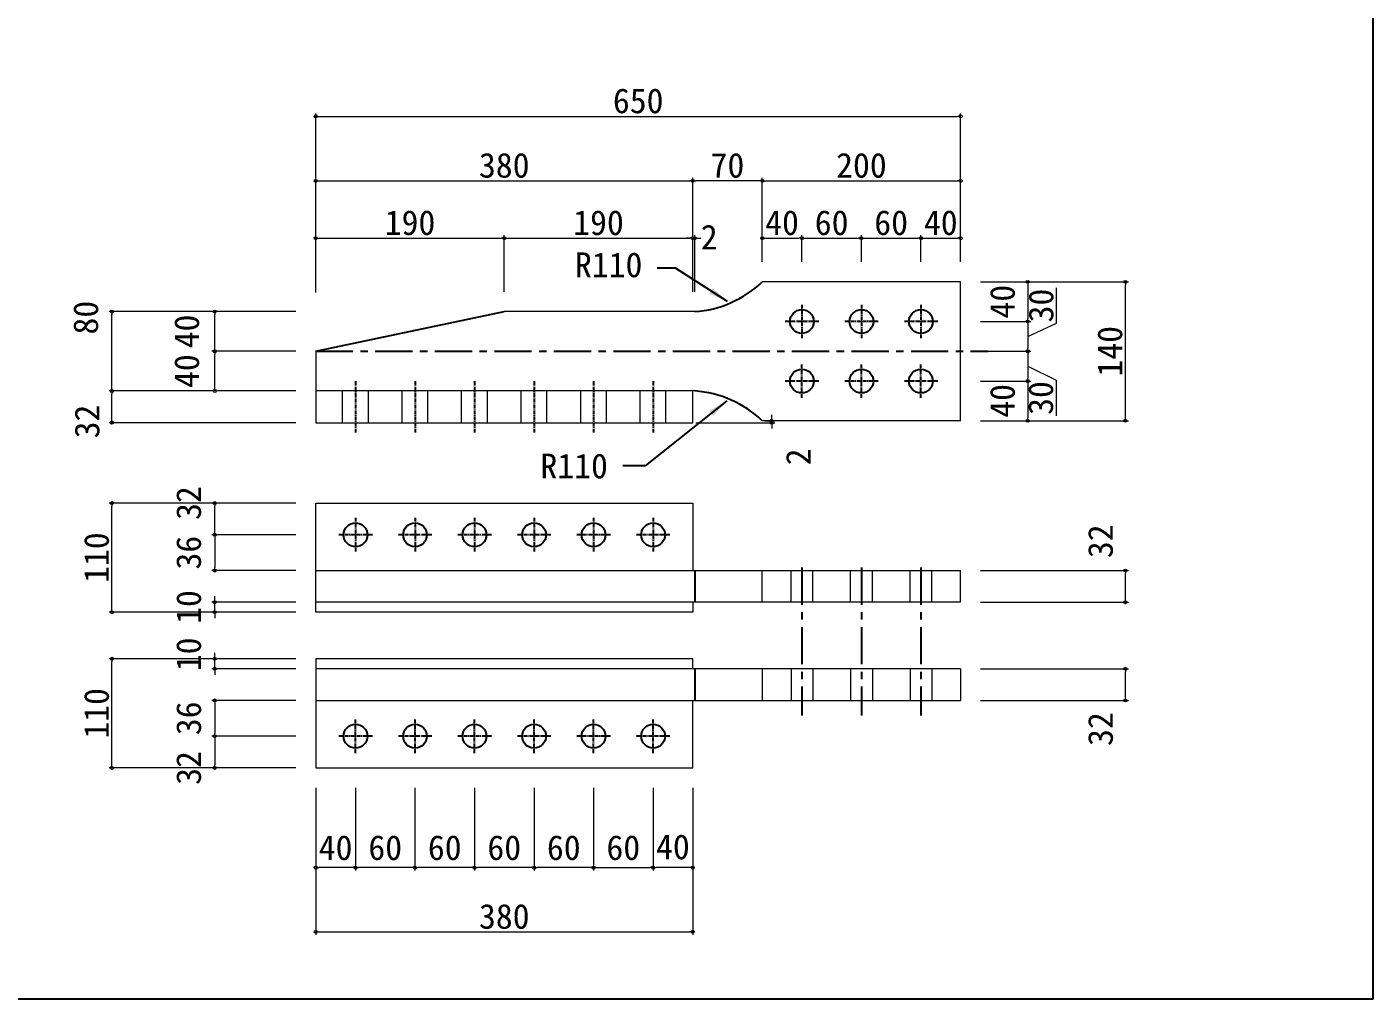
# Model space of a CAD drawing. Header units: millimetres. Extents: x 1755271 to 1764314, y -179109 to -173084.
# Drawn here: x 1761351 to 1762708, y -176922 to -175942 of the extents above; entities that cross this region are included whole.
import ezdxf

# ---------------------------------------------------------------- set-up
doc = ezdxf.new("R2010")
doc.units = ezdxf.units.MM
doc.header["$LTSCALE"] = 3
doc.linetypes.add('CENTER', pattern=[2, 1.25, -0.25, 0.25, -0.25])
doc.layers.get('DEFPOINTS').update_dxf_attribs({"color": 250})
doc.layers.add('01', color=7, linetype='Continuous')
doc.styles.get("Standard").update_dxf_attribs({"font": 'msgothic.ttc'})
doc.dimstyles.new('コピー ～ 一般寸法-小さめ', dxfattribs={"dimtxt": 25, "dimasz": 3, "dimexe": 3, "dimexo": 3, "dimgap": 3, "dimtad": 1, "dimtxsty": 'Standard', "dimblk": 'ORIGIN', "dimcen": 0, "dimclrd": 256, "dimclre": 256, "dimclrt": 256, "dimadec": 0, "dimazin": 0, "dimtfac": 1, "dimtmove": 1, "dimatfit": 2, "dimfxl": 1, "dimtolj": 2, "dimlwd": 5, "dimlwe": 5, "dimarcsym": 0})
doc.dimstyles.new('コピー(2) - Standard', dxfattribs={"dimtxt": 25, "dimasz": 20, "dimexe": 0.18, "dimexo": 0.0625, "dimgap": 15, "dimtad": 1, "dimdec": 0, "dimzin": 0, "dimdsep": 46, "dimtxsty": 'Standard', "dimblk": 'DOTSMALL', "dimcen": 0.09, "dimadec": 0, "dimazin": 0, "dimtfac": 1, "dimtdec": 0, "dimtofl": 0, "dimtmove": 0, "dimatfit": 3, "dimfxl": 1, "dimtolj": 1, "dimtzin": 0, "dimarcsym": 0})
doc.dimstyles.new('一般寸法-小さめ', dxfattribs={"dimtxt": 25, "dimasz": 3, "dimexe": 3, "dimexo": 3, "dimgap": 3, "dimtad": 1, "dimtxsty": 'Standard', "dimblk": 'ORIGIN', "dimcen": 0, "dimclrd": 256, "dimclre": 256, "dimclrt": 256, "dimadec": 0, "dimazin": 0, "dimtfac": 1, "dimtmove": 2, "dimatfit": 2, "dimfxl": 1, "dimtolj": 2, "dimlwd": 5, "dimlwe": 5, "dimarcsym": 0})

# ---------------------------------------------------------------- blocks, each defined once
blk = doc.blocks.new('_Origin')
at = {"color": 0, "linetype": 'ByBlock', "lineweight": -2}
blk.add_line((0, 0), (-1, 0), dxfattribs=at)
blk.add_circle((0, 0), 0.5, dxfattribs=at)
blk = doc.blocks.new('*D236')
at = {"layer": '01', "lineweight": 5}
for p, q in [((1761641.9, -176209.2), (1761641.9, -176094.4)), ((1761644.9, -176097.4), (1762018.9, -176097.4)), ((1762021.9, -176209.2), (1762021.9, -176094.4))]:
    blk.add_line(p, q, dxfattribs=at)
at = {"layer": 'DEFPOINTS', "color": 0}
for p in [(1762021.9, -176097.4), (1761641.9, -176229.2), (1762021.9, -176229.2)]:
    blk.add_point(p, dxfattribs=at)
at = {"layer": '01', "lineweight": 5, "xscale": 3, "yscale": 3, "zscale": 3, "rotation": 180}
blk.add_blockref('_Origin', (1761641.9, -176097.4), dxfattribs=at)
at = {"layer": '01', "lineweight": 5, "xscale": 3, "yscale": 3, "zscale": 3}
blk.add_blockref('_Origin', (1762021.9, -176097.4), dxfattribs=at)
at = {"layer": '01', "insert": (1761831.9, -176081.9), "char_height": 25, "attachment_point": 5}
blk.add_mtext('\\A2;380', dxfattribs=at)
blk = doc.blocks.new('*D237')
at = {"layer": '01', "lineweight": 5}
for p, q in [((1761921.9, -176709.2), (1761921.9, -176792.7)), ((1761981.9, -176709.2), (1761981.9, -176792.7)), ((1761924.9, -176789.7), (1761978.9, -176789.7))]:
    blk.add_line(p, q, dxfattribs=at)
at = {"layer": 'DEFPOINTS', "color": 0}
for p in [(1761921.9, -176689.2), (1761981.9, -176689.2), (1761981.9, -176789.7)]:
    blk.add_point(p, dxfattribs=at)
at = {"layer": '01', "lineweight": 5, "xscale": 3, "yscale": 3, "zscale": 3, "rotation": 180}
blk.add_blockref('_Origin', (1761921.9, -176789.7), dxfattribs=at)
at = {"layer": '01', "lineweight": 5, "xscale": 3, "yscale": 3, "zscale": 3}
blk.add_blockref('_Origin', (1761981.9, -176789.7), dxfattribs=at)
at = {"layer": '01', "insert": (1761951.9, -176769.7), "char_height": 25, "attachment_point": 5}
blk.add_mtext('\\A2;60', dxfattribs=at)
blk = doc.blocks.new('*D238')
at = {"layer": '01', "lineweight": 5}
for p, q in [((1762021.9, -176209.2), (1762021.9, -176094.4)), ((1762088.9, -176097.4), (1762024.9, -176097.4)), ((1762091.9, -176177.7), (1762091.9, -176094.4))]:
    blk.add_line(p, q, dxfattribs=at)
at = {"layer": 'DEFPOINTS', "color": 0}
for p in [(1762021.9, -176097.4), (1762091.9, -176197.7), (1762021.9, -176229.2)]:
    blk.add_point(p, dxfattribs=at)
at = {"layer": '01', "lineweight": 5, "xscale": 3, "yscale": 3, "zscale": 3, "rotation": 180}
blk.add_blockref('_Origin', (1762021.9, -176097.4), dxfattribs=at)
at = {"layer": '01', "lineweight": 5, "xscale": 3, "yscale": 3, "zscale": 3}
blk.add_blockref('_Origin', (1762091.9, -176097.4), dxfattribs=at)
at = {"layer": '01', "insert": (1762056.9, -176081.9), "char_height": 25, "attachment_point": 5}
blk.add_mtext('\\A2;70', dxfattribs=at)
blk = doc.blocks.new('*D267')
at = {"layer": '01', "lineweight": 5}
for p, q in [((1762311.9, -176490.2), (1762461, -176490.2)), ((1762458, -176519.2), (1762458, -176493.2)), ((1762311.9, -176522.2), (1762461, -176522.2))]:
    blk.add_line(p, q, dxfattribs=at)
at = {"layer": 'DEFPOINTS', "color": 0}
for p in [(1762291.9, -176490.2), (1762458, -176490.2), (1762291.9, -176522.2)]:
    blk.add_point(p, dxfattribs=at)
at = {"layer": '01', "lineweight": 5, "xscale": 3, "yscale": 3, "zscale": 3}
for p, rotation in [((1762458, -176490.2), 90), ((1762458, -176522.2), 270)]:
    blk.add_blockref('_Origin', p, dxfattribs=dict(at, rotation=rotation))
at = {"layer": '01', "insert": (1762433, -176460.7), "char_height": 25, "attachment_point": 5, "rotation": 90}
blk.add_mtext('\\A2;32', dxfattribs=at)
blk = doc.blocks.new('*D239')
at = {"layer": '01', "lineweight": 5}
for p, q in [((1761681.9, -176709.2), (1761681.9, -176792.7)), ((1761741.9, -176709.2), (1761741.9, -176792.7)), ((1761738.9, -176789.7), (1761684.9, -176789.7))]:
    blk.add_line(p, q, dxfattribs=at)
at = {"layer": 'DEFPOINTS', "color": 0}
for p in [(1761681.9, -176689.2), (1761741.9, -176689.2), (1761681.9, -176789.7)]:
    blk.add_point(p, dxfattribs=at)
at = {"layer": '01', "lineweight": 5, "xscale": 3, "yscale": 3, "zscale": 3, "rotation": 180}
blk.add_blockref('_Origin', (1761681.9, -176789.7), dxfattribs=at)
at = {"layer": '01', "lineweight": 5, "xscale": 3, "yscale": 3, "zscale": 3}
blk.add_blockref('_Origin', (1761741.9, -176789.7), dxfattribs=at)
at = {"layer": '01', "insert": (1761711.9, -176769.7), "char_height": 25, "attachment_point": 5}
blk.add_mtext('\\A2;60', dxfattribs=at)
blk = doc.blocks.new('*D268')
at = {"layer": '01', "lineweight": 5}
for p, q in [((1761641.9, -176709.2), (1761641.9, -176857.5)), ((1762021.9, -176709.2), (1762021.9, -176857.5)), ((1761644.9, -176854.5), (1762018.9, -176854.5))]:
    blk.add_line(p, q, dxfattribs=at)
at = {"layer": 'DEFPOINTS', "color": 0}
for p in [(1761641.9, -176689.2), (1762021.9, -176689.2), (1762021.9, -176854.5)]:
    blk.add_point(p, dxfattribs=at)
at = {"layer": '01', "lineweight": 5, "xscale": 3, "yscale": 3, "zscale": 3, "rotation": 180}
blk.add_blockref('_Origin', (1761641.9, -176854.5), dxfattribs=at)
at = {"layer": '01', "lineweight": 5, "xscale": 3, "yscale": 3, "zscale": 3}
blk.add_blockref('_Origin', (1762021.9, -176854.5), dxfattribs=at)
at = {"layer": '01', "insert": (1761831.9, -176839), "char_height": 25, "attachment_point": 5}
blk.add_mtext('\\A2;380', dxfattribs=at)
blk = doc.blocks.new('*D240')
at = {"layer": '01', "lineweight": 5}
for p, q in [((1761861.9, -176709.2), (1761861.9, -176792.7)), ((1761921.9, -176709.2), (1761921.9, -176792.7)), ((1761918.9, -176789.7), (1761864.9, -176789.7))]:
    blk.add_line(p, q, dxfattribs=at)
at = {"layer": 'DEFPOINTS', "color": 0}
for p in [(1761861.9, -176689.2), (1761921.9, -176689.2), (1761861.9, -176789.7)]:
    blk.add_point(p, dxfattribs=at)
at = {"layer": '01', "lineweight": 5, "xscale": 3, "yscale": 3, "zscale": 3, "rotation": 180}
blk.add_blockref('_Origin', (1761861.9, -176789.7), dxfattribs=at)
at = {"layer": '01', "lineweight": 5, "xscale": 3, "yscale": 3, "zscale": 3}
blk.add_blockref('_Origin', (1761921.9, -176789.7), dxfattribs=at)
at = {"layer": '01', "insert": (1761891.9, -176769.7), "char_height": 25, "attachment_point": 5}
blk.add_mtext('\\A2;60', dxfattribs=at)
blk = doc.blocks.new('*D241')
at = {"layer": '01', "lineweight": 5}
for p, q in [((1761801.9, -176709.2), (1761801.9, -176792.7)), ((1761861.9, -176709.2), (1761861.9, -176792.7)), ((1761858.9, -176789.7), (1761804.9, -176789.7))]:
    blk.add_line(p, q, dxfattribs=at)
at = {"layer": 'DEFPOINTS', "color": 0}
for p in [(1761801.9, -176689.2), (1761861.9, -176689.2), (1761801.9, -176789.7)]:
    blk.add_point(p, dxfattribs=at)
at = {"layer": '01', "lineweight": 5, "xscale": 3, "yscale": 3, "zscale": 3, "rotation": 180}
blk.add_blockref('_Origin', (1761801.9, -176789.7), dxfattribs=at)
at = {"layer": '01', "lineweight": 5, "xscale": 3, "yscale": 3, "zscale": 3}
blk.add_blockref('_Origin', (1761861.9, -176789.7), dxfattribs=at)
at = {"layer": '01', "insert": (1761831.9, -176769.7), "char_height": 25, "attachment_point": 5}
blk.add_mtext('\\A2;60', dxfattribs=at)
blk = doc.blocks.new('*D269')
at = {"layer": '01', "lineweight": 5}
for p, q in [((1761621.9, -176422.2), (1761433.5, -176422.2)), ((1761436.5, -176529.2), (1761436.5, -176425.2)), ((1761621.9, -176532.2), (1761433.5, -176532.2))]:
    blk.add_line(p, q, dxfattribs=at)
at = {"layer": 'DEFPOINTS', "color": 0}
for p in [(1761436.5, -176422.2), (1761641.9, -176422.2), (1761641.9, -176532.2)]:
    blk.add_point(p, dxfattribs=at)
at = {"layer": '01', "lineweight": 5, "xscale": 3, "yscale": 3, "zscale": 3}
for p, rotation in [((1761436.5, -176422.2), 90), ((1761436.5, -176532.2), 270)]:
    blk.add_blockref('_Origin', p, dxfattribs=dict(at, rotation=rotation))
at = {"layer": '01', "insert": (1761421, -176477.2), "char_height": 25, "attachment_point": 5, "rotation": 90}
blk.add_mtext('\\A2;110', dxfattribs=at)
blk = doc.blocks.new('*D242')
at = {"layer": '01', "lineweight": 5}
for p, q in [((1762311.9, -176589.2), (1762461, -176589.2)), ((1762458, -176618.2), (1762458, -176592.2)), ((1762311.9, -176621.2), (1762461, -176621.2))]:
    blk.add_line(p, q, dxfattribs=at)
at = {"layer": 'DEFPOINTS', "color": 0}
for p in [(1762291.9, -176589.2), (1762458, -176589.2), (1762291.9, -176621.2)]:
    blk.add_point(p, dxfattribs=at)
at = {"layer": '01', "lineweight": 5, "xscale": 3, "yscale": 3, "zscale": 3}
for p, rotation in [((1762458, -176589.2), 90), ((1762458, -176621.2), 270)]:
    blk.add_blockref('_Origin', p, dxfattribs=dict(at, rotation=rotation))
at = {"layer": '01', "insert": (1762433, -176650), "char_height": 25, "attachment_point": 5, "rotation": 90}
blk.add_mtext('\\A2;32', dxfattribs=at)
blk = doc.blocks.new('*D243')
at = {"layer": '01', "lineweight": 5}
for p, q in [((1762311.9, -176199.2), (1762461, -176199.2)), ((1762458, -176336.2), (1762458, -176202.2)), ((1762311.9, -176339.2), (1762461, -176339.2))]:
    blk.add_line(p, q, dxfattribs=at)
at = {"layer": 'DEFPOINTS', "color": 0}
for p in [(1762291.9, -176199.2), (1762458, -176199.2), (1762291.9, -176339.2)]:
    blk.add_point(p, dxfattribs=at)
at = {"layer": '01', "lineweight": 5, "xscale": 3, "yscale": 3, "zscale": 3}
for p, rotation in [((1762458, -176199.2), 90), ((1762458, -176339.2), 270)]:
    blk.add_blockref('_Origin', p, dxfattribs=dict(at, rotation=rotation))
at = {"layer": '01', "insert": (1762442.5, -176269.2), "char_height": 25, "attachment_point": 5, "rotation": 90}
blk.add_mtext('\\A2;140', dxfattribs=at)
blk = doc.blocks.new('*D244')
at = {"layer": '01', "lineweight": 5}
for p, q in [((1761540.1, -176519.2), (1761540.1, -176516.2)), ((1761621.9, -176522.2), (1761537.1, -176522.2)), ((1761621.9, -176532.2), (1761537.1, -176532.2)), ((1761540.1, -176532.2), (1761540.1, -176522.2)), ((1761540.1, -176535.2), (1761540.1, -176538.2))]:
    blk.add_line(p, q, dxfattribs=at)
at = {"layer": 'DEFPOINTS', "color": 0}
for p in [(1761540.1, -176522.2), (1761641.9, -176522.2), (1761641.9, -176532.2)]:
    blk.add_point(p, dxfattribs=at)
at = {"layer": '01', "lineweight": 5, "xscale": 3, "yscale": 3, "zscale": 3}
for p, rotation in [((1761540.1, -176522.2), 270), ((1761540.1, -176532.2), 90)]:
    blk.add_blockref('_Origin', p, dxfattribs=dict(at, rotation=rotation))
at = {"layer": '01', "insert": (1761513.9, -176527), "char_height": 25, "attachment_point": 5, "rotation": 90}
blk.add_mtext('\\A2;10', dxfattribs=at)
blk = doc.blocks.new('*D245')
at = {"layer": '01', "lineweight": 5}
for p, q in [((1761621.9, -176229.2), (1761433.5, -176229.2)), ((1761436.5, -176306.2), (1761436.5, -176232.2)), ((1761621.9, -176309.2), (1761433.5, -176309.2))]:
    blk.add_line(p, q, dxfattribs=at)
at = {"layer": 'DEFPOINTS', "color": 0}
for p in [(1761436.5, -176229.2), (1761641.9, -176229.2), (1761641.9, -176309.2)]:
    blk.add_point(p, dxfattribs=at)
at = {"layer": '01', "lineweight": 5, "xscale": 3, "yscale": 3, "zscale": 3}
for p, rotation in [((1761436.5, -176229.2), 90), ((1761436.5, -176309.2), 270)]:
    blk.add_blockref('_Origin', p, dxfattribs=dict(at, rotation=rotation))
at = {"layer": '01', "insert": (1761410.2, -176235.3), "char_height": 25, "attachment_point": 5, "rotation": 90}
blk.add_mtext('\\A2;80', dxfattribs=at)
blk = doc.blocks.new('*D246')
at = {"layer": '01', "lineweight": 5}
for p, q in [((1761621.9, -176422.2), (1761537.1, -176422.2)), ((1761540.1, -176451.2), (1761540.1, -176425.2)), ((1761621.9, -176454.2), (1761537.1, -176454.2))]:
    blk.add_line(p, q, dxfattribs=at)
at = {"layer": 'DEFPOINTS', "color": 0}
for p in [(1761540.1, -176422.2), (1761641.9, -176422.2), (1761641.9, -176454.2)]:
    blk.add_point(p, dxfattribs=at)
at = {"layer": '01', "lineweight": 5, "xscale": 3, "yscale": 3, "zscale": 3}
for p, rotation in [((1761540.1, -176422.2), 90), ((1761540.1, -176454.2), 270)]:
    blk.add_blockref('_Origin', p, dxfattribs=dict(at, rotation=rotation))
at = {"layer": '01', "insert": (1761513.9, -176422.2), "char_height": 25, "attachment_point": 5, "rotation": 90}
blk.add_mtext('\\A2;32', dxfattribs=at)
blk = doc.blocks.new('*D270')
at = {"layer": '01', "lineweight": 5}
for p, q in [((1761621.9, -176309.2), (1761433.5, -176309.2)), ((1761436.5, -176338.2), (1761436.5, -176312.2)), ((1761621.9, -176341.2), (1761433.5, -176341.2))]:
    blk.add_line(p, q, dxfattribs=at)
at = {"layer": 'DEFPOINTS', "color": 0}
for p in [(1761436.5, -176309.2), (1761641.9, -176309.2), (1761641.9, -176341.2)]:
    blk.add_point(p, dxfattribs=at)
at = {"layer": '01', "lineweight": 5, "xscale": 3, "yscale": 3, "zscale": 3}
for p, rotation in [((1761436.5, -176309.2), 90), ((1761436.5, -176341.2), 270)]:
    blk.add_blockref('_Origin', p, dxfattribs=dict(at, rotation=rotation))
at = {"layer": '01', "insert": (1761411.5, -176340), "char_height": 25, "attachment_point": 5, "rotation": 90}
blk.add_mtext('\\A2;32', dxfattribs=at)
blk = doc.blocks.new('*D271')
at = {"layer": '01', "lineweight": 5}
for p, q in [((1762091.9, -176177.7), (1762091.9, -176094.4)), ((1762094.9, -176097.4), (1762288.9, -176097.4)), ((1762291.9, -176179.2), (1762291.9, -176094.4))]:
    blk.add_line(p, q, dxfattribs=at)
at = {"layer": 'DEFPOINTS', "color": 0}
for p in [(1762291.9, -176097.4), (1762091.9, -176197.7), (1762291.9, -176199.2)]:
    blk.add_point(p, dxfattribs=at)
at = {"layer": '01', "lineweight": 5, "xscale": 3, "yscale": 3, "zscale": 3, "rotation": 180}
blk.add_blockref('_Origin', (1762091.9, -176097.4), dxfattribs=at)
at = {"layer": '01', "lineweight": 5, "xscale": 3, "yscale": 3, "zscale": 3}
blk.add_blockref('_Origin', (1762291.9, -176097.4), dxfattribs=at)
at = {"layer": '01', "insert": (1762191.9, -176081.9), "char_height": 25, "attachment_point": 5}
blk.add_mtext('\\A2;200', dxfattribs=at)
blk = doc.blocks.new('*D247')
at = {"layer": '01', "lineweight": 5}
for p, q in [((1762311.9, -176199.2), (1762362.6, -176199.2)), ((1762359.6, -176202.2), (1762359.6, -176236.2)), ((1762311.9, -176239.2), (1762362.6, -176239.2))]:
    blk.add_line(p, q, dxfattribs=at)
at = {"layer": 'DEFPOINTS', "color": 0}
for p in [(1762291.9, -176199.2), (1762291.9, -176239.2), (1762359.6, -176239.2)]:
    blk.add_point(p, dxfattribs=at)
at = {"layer": '01', "lineweight": 5, "xscale": 3, "yscale": 3, "zscale": 3}
for p, rotation in [((1762359.6, -176199.2), 90), ((1762359.6, -176239.2), 270)]:
    blk.add_blockref('_Origin', p, dxfattribs=dict(at, rotation=rotation))
at = {"layer": '01', "insert": (1762334.2, -176219.2), "char_height": 25, "attachment_point": 5, "rotation": 90}
blk.add_mtext('\\A2;40', dxfattribs=at)
blk = doc.blocks.new('*D248')
at = {"layer": '01', "lineweight": 5}
for p, q in [((1762311.9, -176299.2), (1762362.6, -176299.2)), ((1762359.6, -176302.2), (1762359.6, -176336.2)), ((1762311.9, -176339.2), (1762362.6, -176339.2))]:
    blk.add_line(p, q, dxfattribs=at)
at = {"layer": 'DEFPOINTS', "color": 0}
for p in [(1762291.9, -176299.2), (1762291.9, -176339.2), (1762359.6, -176339.2)]:
    blk.add_point(p, dxfattribs=at)
at = {"layer": '01', "lineweight": 5, "xscale": 3, "yscale": 3, "zscale": 3}
for p, rotation in [((1762359.6, -176299.2), 90), ((1762359.6, -176339.2), 270)]:
    blk.add_blockref('_Origin', p, dxfattribs=dict(at, rotation=rotation))
at = {"layer": '01', "insert": (1762334.2, -176319.2), "char_height": 25, "attachment_point": 5, "rotation": 90}
blk.add_mtext('\\A2;40', dxfattribs=at)
blk = doc.blocks.new('*D272')
at = {"layer": '01', "lineweight": 5}
for p, q in [((1761621.9, -176579.2), (1761433.5, -176579.2)), ((1761436.5, -176686.2), (1761436.5, -176582.2)), ((1761621.9, -176689.2), (1761433.5, -176689.2))]:
    blk.add_line(p, q, dxfattribs=at)
at = {"layer": 'DEFPOINTS', "color": 0}
for p in [(1761436.5, -176579.2), (1761641.9, -176579.2), (1761641.9, -176689.2)]:
    blk.add_point(p, dxfattribs=at)
at = {"layer": '01', "lineweight": 5, "xscale": 3, "yscale": 3, "zscale": 3}
for p, rotation in [((1761436.5, -176579.2), 90), ((1761436.5, -176689.2), 270)]:
    blk.add_blockref('_Origin', p, dxfattribs=dict(at, rotation=rotation))
at = {"layer": '01', "insert": (1761421, -176634.2), "char_height": 25, "attachment_point": 5, "rotation": 90}
blk.add_mtext('\\A2;110', dxfattribs=at)
blk = doc.blocks.new('*D249')
at = {"layer": '01', "lineweight": 5}
for p, q in [((1761540.1, -176576.2), (1761540.1, -176573.2)), ((1761621.9, -176579.2), (1761537.1, -176579.2)), ((1761540.1, -176589.2), (1761540.1, -176579.2)), ((1761621.9, -176589.2), (1761537.1, -176589.2)), ((1761540.1, -176592.2), (1761540.1, -176595.2))]:
    blk.add_line(p, q, dxfattribs=at)
at = {"layer": 'DEFPOINTS', "color": 0}
for p in [(1761540.1, -176579.2), (1761641.9, -176579.2), (1761641.9, -176589.2)]:
    blk.add_point(p, dxfattribs=at)
at = {"layer": '01', "lineweight": 5, "xscale": 3, "yscale": 3, "zscale": 3}
for p, rotation in [((1761540.1, -176579.2), 270), ((1761540.1, -176589.2), 90)]:
    blk.add_blockref('_Origin', p, dxfattribs=dict(at, rotation=rotation))
at = {"layer": '01', "insert": (1761513.9, -176574.7), "char_height": 25, "attachment_point": 5, "rotation": 90}
blk.add_mtext('\\A2;10', dxfattribs=at)
blk = doc.blocks.new('*D250')
at = {"layer": '01', "lineweight": 5}
for p, q in [((1761621.9, -176657.2), (1761537.1, -176657.2)), ((1761540.1, -176660.2), (1761540.1, -176686.2)), ((1761621.9, -176689.2), (1761537.1, -176689.2))]:
    blk.add_line(p, q, dxfattribs=at)
at = {"layer": 'DEFPOINTS', "color": 0}
for p in [(1761641.9, -176657.2), (1761540.1, -176689.2), (1761641.9, -176689.2)]:
    blk.add_point(p, dxfattribs=at)
at = {"layer": '01', "lineweight": 5, "xscale": 3, "yscale": 3, "zscale": 3}
for p, rotation in [((1761540.1, -176657.2), 90), ((1761540.1, -176689.2), 270)]:
    blk.add_blockref('_Origin', p, dxfattribs=dict(at, rotation=rotation))
at = {"layer": '01', "insert": (1761513.9, -176689.2), "char_height": 25, "attachment_point": 5, "rotation": 90}
blk.add_mtext('\\A2;32', dxfattribs=at)
blk = doc.blocks.new('*D251')
at = {"layer": '01', "lineweight": 5}
for p, q in [((1761741.9, -176709.2), (1761741.9, -176792.7)), ((1761801.9, -176709.2), (1761801.9, -176792.7)), ((1761798.9, -176789.7), (1761744.9, -176789.7))]:
    blk.add_line(p, q, dxfattribs=at)
at = {"layer": 'DEFPOINTS', "color": 0}
for p in [(1761741.9, -176689.2), (1761801.9, -176689.2), (1761741.9, -176789.7)]:
    blk.add_point(p, dxfattribs=at)
at = {"layer": '01', "lineweight": 5, "xscale": 3, "yscale": 3, "zscale": 3, "rotation": 180}
blk.add_blockref('_Origin', (1761741.9, -176789.7), dxfattribs=at)
at = {"layer": '01', "lineweight": 5, "xscale": 3, "yscale": 3, "zscale": 3}
blk.add_blockref('_Origin', (1761801.9, -176789.7), dxfattribs=at)
at = {"layer": '01', "insert": (1761771.9, -176769.7), "char_height": 25, "attachment_point": 5}
blk.add_mtext('\\A2;60', dxfattribs=at)
blk = doc.blocks.new('*D252')
at = {"layer": '01', "lineweight": 5}
for p, q in [((1761641.9, -176709.2), (1761641.9, -176792.7)), ((1761681.9, -176709.2), (1761681.9, -176792.7)), ((1761678.9, -176789.7), (1761644.9, -176789.7))]:
    blk.add_line(p, q, dxfattribs=at)
at = {"layer": 'DEFPOINTS', "color": 0}
for p in [(1761641.9, -176689.2), (1761681.9, -176689.2), (1761641.9, -176789.7)]:
    blk.add_point(p, dxfattribs=at)
at = {"layer": '01', "lineweight": 5, "xscale": 3, "yscale": 3, "zscale": 3, "rotation": 180}
blk.add_blockref('_Origin', (1761641.9, -176789.7), dxfattribs=at)
at = {"layer": '01', "lineweight": 5, "xscale": 3, "yscale": 3, "zscale": 3}
blk.add_blockref('_Origin', (1761681.9, -176789.7), dxfattribs=at)
at = {"layer": '01', "insert": (1761661.9, -176769.7), "char_height": 25, "attachment_point": 5}
blk.add_mtext('\\A2;40', dxfattribs=at)
blk = doc.blocks.new('*D253')
at = {"layer": '01', "lineweight": 5}
for p, q in [((1761981.9, -176709.2), (1761981.9, -176792.7)), ((1762021.9, -176709.2), (1762021.9, -176792.7)), ((1762018.9, -176789.7), (1761984.9, -176789.7))]:
    blk.add_line(p, q, dxfattribs=at)
at = {"layer": 'DEFPOINTS', "color": 0}
for p in [(1761981.9, -176689.2), (1762021.9, -176689.2), (1761981.9, -176789.7)]:
    blk.add_point(p, dxfattribs=at)
at = {"layer": '01', "lineweight": 5, "xscale": 3, "yscale": 3, "zscale": 3, "rotation": 180}
blk.add_blockref('_Origin', (1761981.9, -176789.7), dxfattribs=at)
at = {"layer": '01', "lineweight": 5, "xscale": 3, "yscale": 3, "zscale": 3}
blk.add_blockref('_Origin', (1762021.9, -176789.7), dxfattribs=at)
at = {"layer": '01', "insert": (1762001.9, -176768.9), "char_height": 25, "attachment_point": 5}
blk.add_mtext('\\A2;40', dxfattribs=at)
blk = doc.blocks.new('*D254')
at = {"layer": '01', "lineweight": 5}
for p, q in [((1761621.9, -176269.2), (1761537.1, -176269.2)), ((1761540.1, -176306.2), (1761540.1, -176272.2)), ((1761621.9, -176309.2), (1761537.1, -176309.2))]:
    blk.add_line(p, q, dxfattribs=at)
at = {"layer": 'DEFPOINTS', "color": 0}
for p in [(1761540.1, -176269.2), (1761641.9, -176269.2), (1761641.9, -176309.2)]:
    blk.add_point(p, dxfattribs=at)
at = {"layer": '01', "lineweight": 5, "xscale": 3, "yscale": 3, "zscale": 3}
for p, rotation in [((1761540.1, -176269.2), 90), ((1761540.1, -176309.2), 270)]:
    blk.add_blockref('_Origin', p, dxfattribs=dict(at, rotation=rotation))
at = {"layer": '01', "insert": (1761512, -176289.2), "char_height": 25, "attachment_point": 5, "rotation": 90}
blk.add_mtext('\\A2;40', dxfattribs=at)
blk = doc.blocks.new('*D255')
at = {"layer": '01', "lineweight": 5}
for p, q in [((1761621.9, -176229.2), (1761537.1, -176229.2)), ((1761540.1, -176266.2), (1761540.1, -176232.2)), ((1761621.9, -176269.2), (1761537.1, -176269.2))]:
    blk.add_line(p, q, dxfattribs=at)
at = {"layer": 'DEFPOINTS', "color": 0}
for p in [(1761540.1, -176229.2), (1761641.9, -176229.2), (1761641.9, -176269.2)]:
    blk.add_point(p, dxfattribs=at)
at = {"layer": '01', "lineweight": 5, "xscale": 3, "yscale": 3, "zscale": 3}
for p, rotation in [((1761540.1, -176229.2), 90), ((1761540.1, -176269.2), 270)]:
    blk.add_blockref('_Origin', p, dxfattribs=dict(at, rotation=rotation))
at = {"layer": '01', "insert": (1761512, -176249.2), "char_height": 25, "attachment_point": 5, "rotation": 90}
blk.add_mtext('\\A2;40', dxfattribs=at)
blk = doc.blocks.new('*D273')
at = {"layer": '01', "lineweight": 5}
for p, q in [((1762024.9, -176341.2), (1762104.5, -176341.2)), ((1762094.9, -176339.2), (1762104.5, -176339.2)), ((1762101.5, -176336.2), (1762101.5, -176333.2)), ((1762101.5, -176341.2), (1762101.5, -176339.2)), ((1762101.5, -176344.2), (1762101.5, -176347.2))]:
    blk.add_line(p, q, dxfattribs=at)
at = {"layer": 'DEFPOINTS', "color": 0}
for p in [(1762021.9, -176341.2), (1762091.9, -176339.2), (1762101.5, -176339.2)]:
    blk.add_point(p, dxfattribs=at)
at = {"layer": '01', "lineweight": 5, "xscale": 3, "yscale": 3, "zscale": 3}
for p, rotation in [((1762101.5, -176339.2), 270), ((1762101.5, -176341.2), 90)]:
    blk.add_blockref('_Origin', p, dxfattribs=dict(at, rotation=rotation))
at = {"layer": '01', "insert": (1762128.3, -176375.7), "char_height": 25, "attachment_point": 5, "rotation": 90}
blk.add_mtext('\\A2;2', dxfattribs=at)
blk = doc.blocks.new('*D256')
at = {"layer": '01', "lineweight": 5}
for p, q in [((1761621.9, -176621.2), (1761537.1, -176621.2)), ((1761540.1, -176624.2), (1761540.1, -176654.2)), ((1761621.9, -176657.2), (1761537.1, -176657.2))]:
    blk.add_line(p, q, dxfattribs=at)
at = {"layer": 'DEFPOINTS', "color": 0}
for p in [(1761641.9, -176621.2), (1761540.1, -176657.2), (1761641.9, -176657.2)]:
    blk.add_point(p, dxfattribs=at)
at = {"layer": '01', "lineweight": 5, "xscale": 3, "yscale": 3, "zscale": 3}
for p, rotation in [((1761540.1, -176621.2), 90), ((1761540.1, -176657.2), 270)]:
    blk.add_blockref('_Origin', p, dxfattribs=dict(at, rotation=rotation))
at = {"layer": '01', "insert": (1761513.9, -176639.2), "char_height": 25, "attachment_point": 5, "rotation": 90}
blk.add_mtext('\\A2;36', dxfattribs=at)
blk = doc.blocks.new('*D257')
at = {"layer": '01', "lineweight": 5}
for p, q in [((1761621.9, -176454.2), (1761537.1, -176454.2)), ((1761540.1, -176457.2), (1761540.1, -176487.2)), ((1761621.9, -176490.2), (1761537.1, -176490.2))]:
    blk.add_line(p, q, dxfattribs=at)
at = {"layer": 'DEFPOINTS', "color": 0}
for p in [(1761641.9, -176454.2), (1761540.1, -176490.2), (1761641.9, -176490.2)]:
    blk.add_point(p, dxfattribs=at)
at = {"layer": '01', "lineweight": 5, "xscale": 3, "yscale": 3, "zscale": 3}
for p, rotation in [((1761540.1, -176454.2), 90), ((1761540.1, -176490.2), 270)]:
    blk.add_blockref('_Origin', p, dxfattribs=dict(at, rotation=rotation))
at = {"layer": '01', "insert": (1761513.9, -176472.2), "char_height": 25, "attachment_point": 5, "rotation": 90}
blk.add_mtext('\\A2;36', dxfattribs=at)
blk = doc.blocks.new('*D258')
at = {"layer": '01', "lineweight": 5}
for p, q in [((1761641.9, -176210), (1761641.9, -176029.4)), ((1762291.9, -176177.7), (1762291.9, -176029.4)), ((1761644.9, -176032.4), (1762288.9, -176032.4))]:
    blk.add_line(p, q, dxfattribs=at)
at = {"layer": 'DEFPOINTS', "color": 0}
for p in [(1762291.9, -176032.4), (1762291.9, -176197.7), (1761641.9, -176230)]:
    blk.add_point(p, dxfattribs=at)
at = {"layer": '01', "lineweight": 5, "xscale": 3, "yscale": 3, "zscale": 3, "rotation": 180}
blk.add_blockref('_Origin', (1761641.9, -176032.4), dxfattribs=at)
at = {"layer": '01', "lineweight": 5, "xscale": 3, "yscale": 3, "zscale": 3}
blk.add_blockref('_Origin', (1762291.9, -176032.4), dxfattribs=at)
at = {"layer": '01', "insert": (1761966.9, -176016.9), "char_height": 25, "attachment_point": 5}
blk.add_mtext('\\A2;650', dxfattribs=at)
blk = doc.blocks.new('_DotSmall')
at = {"color": 0, "linetype": 'ByBlock', "const_width": 0.5}
blk.add_lwpolyline([(-0.0625, 0, 1), (0.0625, 0, 1)], format="xyb", close=True, dxfattribs=at)
blk = doc.blocks.new('*D259')
at = {"layer": '01', "lineweight": 5}
for p, q in [((1761641.9, -176209.2), (1761641.9, -176152.2)), ((1761831.9, -176209.2), (1761831.9, -176152.2)), ((1761644.9, -176155.2), (1761828.9, -176155.2))]:
    blk.add_line(p, q, dxfattribs=at)
at = {"layer": 'DEFPOINTS', "color": 0}
for p in [(1761831.9, -176155.2), (1761641.9, -176229.2), (1761831.9, -176229.2)]:
    blk.add_point(p, dxfattribs=at)
at = {"layer": '01', "lineweight": 5, "xscale": 3, "yscale": 3, "zscale": 3, "rotation": 180}
blk.add_blockref('_Origin', (1761641.9, -176155.2), dxfattribs=at)
at = {"layer": '01', "lineweight": 5, "xscale": 3, "yscale": 3, "zscale": 3}
blk.add_blockref('_Origin', (1761831.9, -176155.2), dxfattribs=at)
at = {"layer": '01', "insert": (1761736.9, -176139.7), "char_height": 25, "attachment_point": 5}
blk.add_mtext('\\A2;190', dxfattribs=at)
blk = doc.blocks.new('*D260')
at = {"layer": '01', "lineweight": 5}
for p, q in [((1761831.9, -176209.2), (1761831.9, -176152.2)), ((1762021.9, -176209.2), (1762021.9, -176152.2)), ((1761834.9, -176155.2), (1762018.9, -176155.2))]:
    blk.add_line(p, q, dxfattribs=at)
at = {"layer": 'DEFPOINTS', "color": 0}
for p in [(1762021.9, -176155.2), (1761831.9, -176229.2), (1762021.9, -176229.2)]:
    blk.add_point(p, dxfattribs=at)
at = {"layer": '01', "lineweight": 5, "xscale": 3, "yscale": 3, "zscale": 3, "rotation": 180}
blk.add_blockref('_Origin', (1761831.9, -176155.2), dxfattribs=at)
at = {"layer": '01', "lineweight": 5, "xscale": 3, "yscale": 3, "zscale": 3}
blk.add_blockref('_Origin', (1762021.9, -176155.2), dxfattribs=at)
at = {"layer": '01', "insert": (1761926.9, -176139.7), "char_height": 25, "attachment_point": 5}
blk.add_mtext('\\A2;190', dxfattribs=at)
blk = doc.blocks.new('*D261')
at = {"layer": '01', "lineweight": 5}
for p, q in [((1762091.9, -176179.2), (1762091.9, -176152.2)), ((1762131.9, -176179.2), (1762131.9, -176152.2)), ((1762094.9, -176155.2), (1762128.9, -176155.2))]:
    blk.add_line(p, q, dxfattribs=at)
at = {"layer": 'DEFPOINTS', "color": 0}
for p in [(1762131.9, -176155.2), (1762091.9, -176199.2), (1762131.9, -176199.2)]:
    blk.add_point(p, dxfattribs=at)
at = {"layer": '01', "lineweight": 5, "xscale": 3, "yscale": 3, "zscale": 3, "rotation": 180}
blk.add_blockref('_Origin', (1762091.9, -176155.2), dxfattribs=at)
at = {"layer": '01', "lineweight": 5, "xscale": 3, "yscale": 3, "zscale": 3}
blk.add_blockref('_Origin', (1762131.9, -176155.2), dxfattribs=at)
at = {"layer": '01', "insert": (1762111.9, -176139.7), "char_height": 25, "attachment_point": 5}
blk.add_mtext('\\A2;40', dxfattribs=at)
blk = doc.blocks.new('*D262')
at = {"layer": '01', "lineweight": 5}
for p, q in [((1762191.9, -176179.2), (1762191.9, -176152.2)), ((1762251.9, -176179.2), (1762251.9, -176152.2)), ((1762194.9, -176155.2), (1762248.9, -176155.2))]:
    blk.add_line(p, q, dxfattribs=at)
at = {"layer": 'DEFPOINTS', "color": 0}
for p in [(1762251.9, -176155.2), (1762191.9, -176199.2), (1762251.9, -176199.2)]:
    blk.add_point(p, dxfattribs=at)
at = {"layer": '01', "lineweight": 5, "xscale": 3, "yscale": 3, "zscale": 3, "rotation": 180}
blk.add_blockref('_Origin', (1762191.9, -176155.2), dxfattribs=at)
at = {"layer": '01', "lineweight": 5, "xscale": 3, "yscale": 3, "zscale": 3}
blk.add_blockref('_Origin', (1762251.9, -176155.2), dxfattribs=at)
at = {"layer": '01', "insert": (1762221.9, -176139.7), "char_height": 25, "attachment_point": 5}
blk.add_mtext('\\A2;60', dxfattribs=at)
blk = doc.blocks.new('*D263')
at = {"layer": '01', "lineweight": 5}
for p, q in [((1762131.9, -176179.2), (1762131.9, -176152.2)), ((1762191.9, -176179.2), (1762191.9, -176152.2)), ((1762134.9, -176155.2), (1762188.9, -176155.2))]:
    blk.add_line(p, q, dxfattribs=at)
at = {"layer": 'DEFPOINTS', "color": 0}
for p in [(1762191.9, -176155.2), (1762131.9, -176199.2), (1762191.9, -176199.2)]:
    blk.add_point(p, dxfattribs=at)
at = {"layer": '01', "lineweight": 5, "xscale": 3, "yscale": 3, "zscale": 3, "rotation": 180}
blk.add_blockref('_Origin', (1762131.9, -176155.2), dxfattribs=at)
at = {"layer": '01', "lineweight": 5, "xscale": 3, "yscale": 3, "zscale": 3}
blk.add_blockref('_Origin', (1762191.9, -176155.2), dxfattribs=at)
at = {"layer": '01', "insert": (1762161.9, -176139.7), "char_height": 25, "attachment_point": 5}
blk.add_mtext('\\A2;60', dxfattribs=at)
blk = doc.blocks.new('*D264')
at = {"layer": '01', "lineweight": 5}
for p, q in [((1762251.9, -176179.2), (1762251.9, -176152.2)), ((1762291.9, -176179.2), (1762291.9, -176152.2)), ((1762254.9, -176155.2), (1762288.9, -176155.2))]:
    blk.add_line(p, q, dxfattribs=at)
at = {"layer": 'DEFPOINTS', "color": 0}
for p in [(1762291.9, -176155.2), (1762251.9, -176199.2), (1762291.9, -176199.2)]:
    blk.add_point(p, dxfattribs=at)
at = {"layer": '01', "lineweight": 5, "xscale": 3, "yscale": 3, "zscale": 3, "rotation": 180}
blk.add_blockref('_Origin', (1762251.9, -176155.2), dxfattribs=at)
at = {"layer": '01', "lineweight": 5, "xscale": 3, "yscale": 3, "zscale": 3}
blk.add_blockref('_Origin', (1762291.9, -176155.2), dxfattribs=at)
at = {"layer": '01', "insert": (1762271.9, -176139.7), "char_height": 25, "attachment_point": 5}
blk.add_mtext('\\A2;40', dxfattribs=at)
blk = doc.blocks.new('*D265')
at = {"layer": '01', "lineweight": 5}
for p, q in [((1762388.6, -176241), (1762388.6, -176205.2)), ((1762311.9, -176239.2), (1762362.6, -176239.2)), ((1762359.6, -176254.2), (1762388.6, -176241)), ((1762359.6, -176242.2), (1762359.6, -176266.2)), ((1762311.9, -176269.2), (1762362.6, -176269.2))]:
    blk.add_line(p, q, dxfattribs=at)
at = {"layer": 'DEFPOINTS', "color": 0}
for p in [(1762291.9, -176239.2), (1762291.9, -176269.2), (1762359.6, -176269.2)]:
    blk.add_point(p, dxfattribs=at)
at = {"layer": '01', "lineweight": 5, "xscale": 3, "yscale": 3, "zscale": 3}
for p, rotation in [((1762359.6, -176239.2), 90), ((1762359.6, -176269.2), 270)]:
    blk.add_blockref('_Origin', p, dxfattribs=dict(at, rotation=rotation))
at = {"layer": '01', "insert": (1762373.1, -176223.1), "char_height": 25, "attachment_point": 5, "rotation": 90}
blk.add_mtext('\\A2;30', dxfattribs=at)
blk = doc.blocks.new('*D266')
at = {"layer": '01', "lineweight": 5}
for p, q in [((1762311.9, -176269.2), (1762362.6, -176269.2)), ((1762359.6, -176272.2), (1762359.6, -176296.2)), ((1762359.6, -176284.2), (1762388.3, -176298.4)), ((1762311.9, -176299.2), (1762362.6, -176299.2)), ((1762388.3, -176298.4), (1762388.3, -176334.2))]:
    blk.add_line(p, q, dxfattribs=at)
at = {"layer": 'DEFPOINTS', "color": 0}
for p in [(1762291.9, -176269.2), (1762291.9, -176299.2), (1762359.6, -176299.2)]:
    blk.add_point(p, dxfattribs=at)
at = {"layer": '01', "lineweight": 5, "xscale": 3, "yscale": 3, "zscale": 3}
for p, rotation in [((1762359.6, -176269.2), 90), ((1762359.6, -176299.2), 270)]:
    blk.add_blockref('_Origin', p, dxfattribs=dict(at, rotation=rotation))
at = {"layer": '01', "insert": (1762372.8, -176316.3), "char_height": 25, "attachment_point": 5, "rotation": 90}
blk.add_mtext('\\A2;30', dxfattribs=at)
blk = doc.blocks.new('*D274')
at = {"layer": '01', "lineweight": 5}
for p, q in [((1762021.9, -176209.2), (1762021.9, -176152.2)), ((1762023.9, -176209.2), (1762023.9, -176152.2)), ((1762018.9, -176155.2), (1762015.9, -176155.2)), ((1762021.9, -176155.2), (1762023.9, -176155.2)), ((1762026.9, -176155.2), (1762029.9, -176155.2))]:
    blk.add_line(p, q, dxfattribs=at)
at = {"layer": 'DEFPOINTS', "color": 0}
for p in [(1762023.9, -176155.2), (1762021.9, -176229.2), (1762023.9, -176229.2)]:
    blk.add_point(p, dxfattribs=at)
at = {"layer": '01', "lineweight": 5, "xscale": 3, "yscale": 3, "zscale": 3}
blk.add_blockref('_Origin', (1762021.9, -176155.2), dxfattribs=at)
at = {"layer": '01', "lineweight": 5, "xscale": 3, "yscale": 3, "zscale": 3, "rotation": 180}
blk.add_blockref('_Origin', (1762023.9, -176155.2), dxfattribs=at)
at = {"layer": '01', "insert": (1762038.5, -176154.1), "char_height": 25, "attachment_point": 5}
blk.add_mtext('\\A2;2', dxfattribs=at)

msp = doc.modelspace()

# ---------------------------------------------------------------- linework, layer by layer
at = {"layer": '01', "color": 7, "lineweight": 18}
for p, q in [((1762291.924, -176199.225), (1762091.924, -176199.225)), ((1762291.924, -176339.225), (1762291.924, -176199.225)), ((1762023.924, -176229.225), (1761831.924, -176229.225)), ((1761641.924, -176269.225), (1761641.924, -176309.225)), ((1761641.924, -176309.225), (1761641.924, -176341.225)), ((1762023.924, -176309.225), (1761641.924, -176309.225)), ((1761668.924, -176341.225), (1761668.924, -176309.225)), ((1761694.924, -176341.225), (1761694.924, -176309.225)), ((1761728.924, -176341.225), (1761728.924, -176309.225)), ((1761754.924, -176341.225), (1761754.924, -176309.225)), ((1761788.924, -176341.225), (1761788.924, -176309.225)), ((1761814.924, -176341.225), (1761814.924, -176309.225)), ((1761848.924, -176341.225), (1761848.924, -176309.225)), ((1761874.924, -176341.225), (1761874.924, -176309.225)), ((1761908.924, -176341.225), (1761908.924, -176309.225)), ((1761934.924, -176341.225), (1761934.924, -176309.225)), ((1761968.924, -176341.225), (1761968.924, -176309.225)), ((1761994.924, -176341.225), (1761994.924, -176309.225)), ((1762021.924, -176341.225), (1762021.924, -176309.225)), ((1761641.924, -176341.225), (1762021.924, -176341.225)), ((1762291.924, -176339.225), (1762091.924, -176339.225)), ((1761641.924, -176532.181), (1761641.924, -176422.181)), ((1761641.924, -176422.181), (1762021.924, -176422.181)), ((1762021.924, -176422.181), (1762021.924, -176490.181)), ((1761641.924, -176490.181), (1762291.924, -176490.181)), ((1762091.924, -176522.181), (1762091.924, -176490.181)), ((1762120.924, -176522.181), (1762120.924, -176490.181)), ((1762142.924, -176522.181), (1762142.924, -176490.181)), ((1762180.924, -176522.181), (1762180.924, -176490.181)), ((1762202.924, -176522.181), (1762202.924, -176490.181)), ((1762240.924, -176522.181), (1762240.924, -176490.181)), ((1762262.924, -176522.181), (1762262.924, -176490.181)), ((1762291.924, -176522.181), (1762291.924, -176490.181)), ((1762291.924, -176522.181), (1761641.924, -176522.181)), ((1762021.924, -176532.181), (1761641.924, -176532.181)), ((1762021.924, -176522.181), (1762021.924, -176532.181)), ((1761641.924, -176579.181), (1761641.924, -176689.181)), ((1762021.924, -176579.181), (1761641.924, -176579.181)), ((1762021.924, -176589.181), (1762021.924, -176579.181)), ((1762291.924, -176589.181), (1761641.924, -176589.181)), ((1762091.924, -176589.181), (1762091.924, -176621.181)), ((1762120.924, -176589.181), (1762120.924, -176621.181)), ((1762142.924, -176589.181), (1762142.924, -176621.181)), ((1762180.924, -176589.181), (1762180.924, -176621.181)), ((1762202.924, -176589.181), (1762202.924, -176621.181)), ((1762240.924, -176589.181), (1762240.924, -176621.181)), ((1762262.924, -176589.181), (1762262.924, -176621.181)), ((1762291.924, -176589.181), (1762291.924, -176621.181)), ((1761641.924, -176621.181), (1762291.924, -176621.181)), ((1762021.924, -176689.181), (1762021.924, -176621.181)), ((1761641.924, -176689.181), (1762021.924, -176689.181))]:
    msp.add_line(p, q, dxfattribs=at)
at = {"layer": '01', "color": 7}
for p, q in [((1761641.924, -176269.225), (1761831.924, -176229.225)), ((1762707.648, -176922.181), (1760557.648, -176922.181))]:
    msp.add_line(p, q, dxfattribs=at)
at = {"layer": '01', "color": 7, "linetype": 'CENTER'}
for p, q in [((1762131.924, -176222.225), (1762131.924, -176256.225)), ((1762191.924, -176222.225), (1762191.924, -176256.225)), ((1762251.924, -176222.225), (1762251.924, -176256.225)), ((1762148.924, -176239.225), (1762114.924, -176239.225)), ((1762208.924, -176239.225), (1762174.924, -176239.225)), ((1762268.924, -176239.225), (1762234.924, -176239.225)), ((1762131.924, -176316.225), (1762131.924, -176282.225)), ((1762191.924, -176316.225), (1762191.924, -176282.225)), ((1762251.924, -176316.225), (1762251.924, -176282.225)), ((1761681.924, -176299.225), (1761681.924, -176351.225)), ((1761741.924, -176299.225), (1761741.924, -176351.225)), ((1761801.924, -176299.225), (1761801.924, -176351.225)), ((1761861.924, -176299.225), (1761861.924, -176351.225)), ((1761921.924, -176299.225), (1761921.924, -176351.225)), ((1761981.924, -176299.225), (1761981.924, -176351.225)), ((1762148.924, -176299.225), (1762114.924, -176299.225)), ((1762208.924, -176299.225), (1762174.924, -176299.225)), ((1762268.924, -176299.225), (1762234.924, -176299.225)), ((1761681.924, -176437.181), (1761681.924, -176471.181)), ((1761741.924, -176437.181), (1761741.924, -176471.181)), ((1761801.924, -176437.181), (1761801.924, -176471.181)), ((1761861.924, -176437.181), (1761861.924, -176471.181)), ((1761921.924, -176437.181), (1761921.924, -176471.181)), ((1761981.924, -176437.181), (1761981.924, -176471.181)), ((1761698.924, -176454.181), (1761664.924, -176454.181)), ((1761758.924, -176454.181), (1761724.924, -176454.181)), ((1761818.924, -176454.181), (1761784.924, -176454.181)), ((1761878.924, -176454.181), (1761844.924, -176454.181)), ((1761938.924, -176454.181), (1761904.924, -176454.181)), ((1761998.924, -176454.181), (1761964.924, -176454.181)), ((1761681.924, -176674.181), (1761681.924, -176640.181)), ((1761741.924, -176674.181), (1761741.924, -176640.181)), ((1761801.924, -176674.181), (1761801.924, -176640.181)), ((1761861.924, -176674.181), (1761861.924, -176640.181)), ((1761921.924, -176674.181), (1761921.924, -176640.181)), ((1761981.924, -176674.181), (1761981.924, -176640.181)), ((1761698.924, -176657.181), (1761664.924, -176657.181)), ((1761758.924, -176657.181), (1761724.924, -176657.181)), ((1761818.924, -176657.181), (1761784.924, -176657.181)), ((1761878.924, -176657.181), (1761844.924, -176657.181)), ((1761938.924, -176657.181), (1761904.924, -176657.181)), ((1761998.924, -176657.181), (1761964.924, -176657.181))]:
    msp.add_line(p, q, dxfattribs=at)
at = {"layer": '01', "color": 7, "linetype": 'CENTER', "ltscale": 10}
for p, q in [((1761641.924, -176269.225), (1762319.577, -176269.225)), ((1762131.924, -176487.181), (1762131.924, -176636.181)), ((1762191.924, -176487.181), (1762191.924, -176636.181)), ((1762251.924, -176487.181), (1762251.924, -176636.181))]:
    msp.add_line(p, q, dxfattribs=at)
at = {"layer": '01', "color": 7, "ltscale": 2}
for p, q in [((1762023.924, -176490.181), (1762023.924, -176522.181)), ((1762023.924, -176589.181), (1762023.924, -176621.181))]:
    msp.add_line(p, q, dxfattribs=at)
at = {"layer": '01', "color": 7}
msp.add_lwpolyline([(1762707.648, -176922.181), (1762707.648, -175922.181)], dxfattribs=at)
for centre in [(1762131.924, -176239.225), (1762191.924, -176239.225), (1762251.924, -176239.225), (1762131.924, -176299.225), (1762191.924, -176299.225), (1762251.924, -176299.225), (1761681.924, -176454.181), (1761741.924, -176454.181), (1761801.924, -176454.181), (1761861.924, -176454.181), (1761921.924, -176454.181), (1761981.924, -176454.181), (1761681.924, -176657.181), (1761741.924, -176657.181), (1761801.924, -176657.181), (1761861.924, -176657.181), (1761921.924, -176657.181), (1761981.924, -176657.181)]:
    msp.add_circle(centre, 12, dxfattribs=at)
at = {"layer": '01', "color": 7, "ltscale": 2}
for centre, start, end in [((1762016.134, -176119.501), 274.060941, 313.550946), ((1762016.134, -176418.948), 46.449054, 85.939059)]:
    msp.add_arc(centre, 110, start, end, dxfattribs=at)

# ---------------------------------------------------------------- texts
at = {"layer": '01', "color": 7, "char_height": 25, "width": 98.97993}
for s, insert, attachment_point in [('\\A1;R110', (1761971.143, -176194.899), 9), ('R110', (1761936.384, -176372.297), 3)]:
    msp.add_mtext(s, dxfattribs=dict(at, insert=insert, attachment_point=attachment_point))

# ---------------------------------------------------------------- dimensions: what is measured, and where the dimension line sits
at = {"layer": '01', "color": 7}
for base, p1, p2, picture, middle in [((1762291.924, -176032.43), (1761641.924, -176229.969), (1762291.924, -176197.725), '*D258', (1761966.924, -176016.93)), ((1762021.924, -176097.43), (1761641.924, -176229.225), (1762021.924, -176229.225), '*D236', (1761831.924, -176081.93)), ((1762021.924, -176097.43), (1762091.924, -176197.725), (1762021.924, -176229.225), '*D238', (1762056.924, -176081.93)), ((1762291.924, -176097.43), (1762091.924, -176197.725), (1762291.924, -176199.225), '*D271', (1762191.924, -176081.93)), ((1761831.924, -176155.202), (1761641.924, -176229.225), (1761831.924, -176229.225), '*D259', (1761736.924, -176139.702)), ((1762021.924, -176155.202), (1761831.924, -176229.225), (1762021.924, -176229.225), '*D260', (1761926.924, -176139.702)), ((1762131.924, -176155.202), (1762091.924, -176199.225), (1762131.924, -176199.225), '*D261', (1762111.924, -176139.702)), ((1762191.924, -176155.202), (1762131.924, -176199.225), (1762191.924, -176199.225), '*D263', (1762161.924, -176139.702)), ((1762251.924, -176155.202), (1762191.924, -176199.225), (1762251.924, -176199.225), '*D262', (1762221.924, -176139.702)), ((1762291.924, -176155.202), (1762251.924, -176199.225), (1762291.924, -176199.225), '*D264', (1762271.924, -176139.702)), ((1762021.924, -176854.538), (1761641.924, -176689.181), (1762021.924, -176689.181), '*D268', (1761831.924, -176839.038))]:
    dim = msp.add_linear_dim(base=base, p1=p1, p2=p2, dimstyle='一般寸法-小さめ', override={"dimexo": 20}, dxfattribs=at)
    dim.commit()
    dim.dimension.update_dxf_attribs({"geometry": picture, "text_midpoint": middle})
for base, p1, p2, picture, middle in [((1762023.924, -176155.202), (1762021.924, -176229.225), (1762023.924, -176229.225), '*D274', (1762038.492, -176154.124)), ((1761641.924, -176789.661), (1761681.924, -176689.181), (1761641.924, -176689.181), '*D252', (1761661.924, -176769.661)), ((1761681.924, -176789.661), (1761741.924, -176689.181), (1761681.924, -176689.181), '*D239', (1761711.924, -176769.661)), ((1761741.924, -176789.661), (1761801.924, -176689.181), (1761741.924, -176689.181), '*D251', (1761771.924, -176769.661)), ((1761801.924, -176789.661), (1761861.924, -176689.181), (1761801.924, -176689.181), '*D241', (1761831.924, -176769.661)), ((1761861.924, -176789.661), (1761921.924, -176689.181), (1761861.924, -176689.181), '*D240', (1761891.924, -176769.661)), ((1761981.924, -176789.661), (1761921.924, -176689.181), (1761981.924, -176689.181), '*D237', (1761951.924, -176769.661)), ((1761981.924, -176789.661), (1762021.924, -176689.181), (1761981.924, -176689.181), '*D253', (1762001.924, -176768.899))]:
    dim = msp.add_linear_dim(base=base, p1=p1, p2=p2, dimstyle='一般寸法-小さめ', override={"dimexo": 20}, dxfattribs=at)
    dim.commit()
    dim.dimension.update_dxf_attribs({"geometry": picture, "text_midpoint": middle, "dimtype": 160})
for base, p1, p2, picture, middle in [((1762458.044, -176199.225), (1762291.924, -176339.225), (1762291.924, -176199.225), '*D243', (1762442.544, -176269.225)), ((1761436.496, -176422.181), (1761641.924, -176532.181), (1761641.924, -176422.181), '*D269', (1761420.996, -176477.181)), ((1761436.496, -176579.181), (1761641.924, -176689.181), (1761641.924, -176579.181), '*D272', (1761420.996, -176634.181))]:
    dim = msp.add_linear_dim(base=base, p1=p1, p2=p2, angle=270, dimstyle='一般寸法-小さめ', override={"dimexo": 20}, dxfattribs=at)
    dim.commit()
    dim.dimension.update_dxf_attribs({"geometry": picture, "text_midpoint": middle})
for base, p1, p2, angle, dimstyle, picture, middle in [((1762359.577, -176239.225), (1762291.924, -176199.225), (1762291.924, -176239.225), 90, '一般寸法-小さめ', '*D247', (1762334.171, -176219.225)), ((1762359.577, -176269.225), (1762291.924, -176239.225), (1762291.924, -176269.225), 90, 'コピー ～ 一般寸法-小さめ', '*D265', (1762388.649, -176238.02)), ((1761436.496, -176229.225), (1761641.924, -176309.225), (1761641.924, -176229.225), 270, '一般寸法-小さめ', '*D245', (1761410.246, -176235.298)), ((1761540.116, -176229.225), (1761641.924, -176269.225), (1761641.924, -176229.225), 270, '一般寸法-小さめ', '*D255', (1761511.961, -176249.225)), ((1761540.116, -176269.225), (1761641.924, -176309.225), (1761641.924, -176269.225), 270, '一般寸法-小さめ', '*D254', (1761511.961, -176289.225)), ((1762359.577, -176299.225), (1762291.924, -176269.225), (1762291.924, -176299.225), 90, 'コピー ～ 一般寸法-小さめ', '*D266', (1762388.317, -176301.427)), ((1762359.577, -176339.225), (1762291.924, -176299.225), (1762291.924, -176339.225), 90, '一般寸法-小さめ', '*D248', (1762334.171, -176319.225)), ((1761436.496, -176309.225), (1761641.924, -176341.225), (1761641.924, -176309.225), 270, '一般寸法-小さめ', '*D270', (1761411.496, -176339.98)), ((1761540.116, -176422.181), (1761641.924, -176454.181), (1761641.924, -176422.181), 90, '一般寸法-小さめ', '*D246', (1761513.866, -176422.181)), ((1762458.044, -176490.181), (1762291.924, -176522.181), (1762291.924, -176490.181), 270, '一般寸法-小さめ', '*D267', (1762433.044, -176460.726)), ((1761540.116, -176490.181), (1761641.924, -176454.181), (1761641.924, -176490.181), 90, '一般寸法-小さめ', '*D257', (1761513.866, -176472.181)), ((1761540.116, -176522.181), (1761641.924, -176532.181), (1761641.924, -176522.181), 270, '一般寸法-小さめ', '*D244', (1761513.866, -176527.032)), ((1761540.116, -176579.181), (1761641.924, -176589.181), (1761641.924, -176579.181), 270, '一般寸法-小さめ', '*D249', (1761513.866, -176574.724)), ((1762458.044, -176589.181), (1762291.924, -176621.181), (1762291.924, -176589.181), 270, '一般寸法-小さめ', '*D242', (1762433.044, -176650.006)), ((1761540.116, -176657.181), (1761641.924, -176621.181), (1761641.924, -176657.181), 90, '一般寸法-小さめ', '*D256', (1761513.866, -176639.181)), ((1761540.116, -176689.181), (1761641.924, -176657.181), (1761641.924, -176689.181), 90, '一般寸法-小さめ', '*D250', (1761513.866, -176689.181))]:
    dim = msp.add_linear_dim(base=base, p1=p1, p2=p2, angle=angle, dimstyle=dimstyle, override={"dimexo": 20}, dxfattribs=at)
    dim.commit()
    dim.dimension.update_dxf_attribs({"geometry": picture, "text_midpoint": middle, "dimtype": 160})
dim = msp.add_linear_dim(base=(1762101.55, -176339.225), p1=(1762021.924, -176341.225), p2=(1762091.924, -176339.225), angle=90, dimstyle='一般寸法-小さめ', dxfattribs=at)
dim.commit()
dim.dimension.update_dxf_attribs({"geometry": '*D273', "text_midpoint": (1762128.291, -176375.654), "dimtype": 160})

# ---------------------------------------------------------------- leaders
at = {"layer": '01', "color": 7, "annotation_type": 0, "has_hookline": 1, "hookline_direction": 1, "text_width": 62.2}
for points in [[(1762057.083, -176218.962), (1762004.417, -176185.373), (1761986.143, -176185.373)], [(1762056.26, -176319.287), (1761973.777, -176384.797), (1761951.384, -176384.797)]]:
    msp.add_leader(points, dimstyle='コピー(2) - Standard', override={"dimgap": 15, "dimtad": 0}, dxfattribs=at)

doc.saveas('drawing.dxf')
